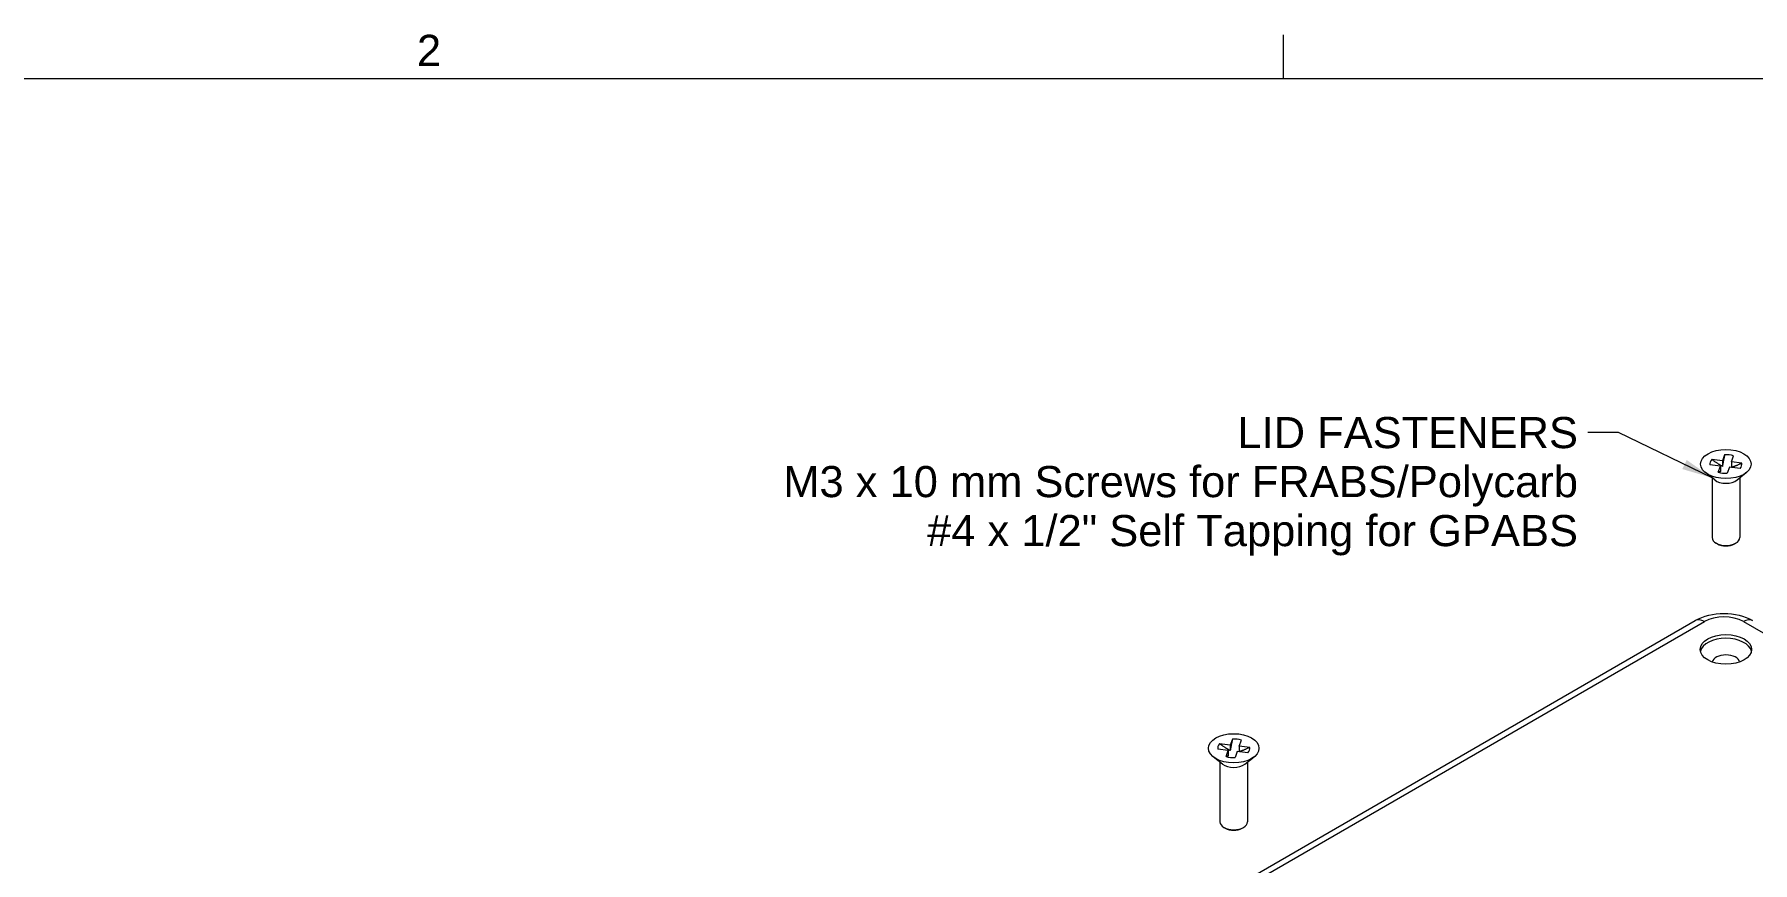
# Model space of a CAD drawing. Header units: millimetres. Extents: x 17 to 728, y 8 to 567.
# Drawn here: x 422.9 to 609.8, y 473.5 to 563.6 of the extents above; entities that cross this region are included whole.
import ezdxf

# ---------------------------------------------------------------- set-up
doc = ezdxf.new("R2010")
doc.units = ezdxf.units.MM
doc.header["$LTSCALE"] = 1.333333
for name, color, linetype, lineweight in [('Sketch Geometry (ANSI)', 7, 'Continuous', 9), ('Symbol (ANSI)', 7, 'Continuous', 9), ('Visible (ANSI)', 7, 'Continuous', 18), ('Visible Narrow (ANSI)', 7, 'Continuous', 9)]:
    doc.layers.add(name, color=color, linetype=linetype, lineweight=lineweight)
doc.styles.add('Note Text (ANSI)', font='ARIAL.TTF')
doc.dimstyles.new('Default - mm (ANSI)$7', dxfattribs={"dimscale": 1.333333, "dimtxt": 2.54, "dimasz": 2.5, "dimexe": 3.175, "dimexo": 1.6002, "dimgap": 0.8, "dimtad": 0, "dimtih": 1, "dimtoh": 1, "dimrnd": 1e-08, "dimzin": 4, "dimdsep": 46, "dimtxsty": 'Note Text (ANSI)', "dimcen": 0.09, "dimdle": 10, "dimclrd": 256, "dimclre": 256, "dimclrt": 256, "dimadec": 1, "dimazin": 0, "dimtfac": 1.2, "dimtofl": 0, "dimtmove": 0, "dimatfit": 3, "dimfxl": 0, "dimtolj": 1, "dimtzin": 0, "dimlwd": -1, "dimlwe": -1, "dimarcsym": 0})

# ---------------------------------------------------------------- blocks, each defined once
blk = doc.blocks.new('Borders Default Border')
at = {"layer": 'Sketch Geometry (ANSI)'}
blk.add_line((419.1, 419.1), (419.1, 422.66), dxfattribs=at)
at = {"layer": 'Sketch Geometry (ANSI)', "flags": 128}
blk.add_lwpolyline([(19.05, 12.7), (19.05, 419.1), (539.75, 419.1), (539.75, 12.7), (19.05, 12.7)], dxfattribs=at)
at = {"layer": 'Symbol (ANSI)', "insert": (348.37, 420.12), "char_height": 2.54, "attachment_point": 7, "style": 'Note Text (ANSI)'}
blk.add_mtext('2', dxfattribs=at)

msp = doc.modelspace()

# ---------------------------------------------------------------- linework, layer by layer
at = {"layer": 'Visible (ANSI)'}
for p, q in [((606.348, 516.627), (605.196, 516.766)), ((606.553, 517.192), (605.401, 517.331)), ((606.106, 515.961), (606.348, 516.627)), ((606.348, 516.627), (606.348, 516.03)), ((606.795, 517.857), (606.553, 517.192)), ((606.553, 517.192), (606.553, 516.595)), ((607.327, 516.508), (607.085, 515.843)), ((608.479, 516.369), (607.327, 516.508)), ((607.532, 517.073), (607.773, 517.738)), ((608.684, 516.934), (607.532, 517.073)), ((607.532, 517.073), (607.532, 516.483)), ((605.728, 515.115), (604.718, 515.914)), ((605.44, 515.343), (605.44, 508.848)), ((608.152, 515.115), (609.162, 515.914)), ((608.44, 515.343), (608.44, 508.848)), ((606.021, 508.154), (605.879, 508.236)), ((607.859, 508.154), (608.001, 508.236)), ((493.559, 436.279), (603.607, 499.815)), ((552.99, 486.267), (551.838, 486.406)), ((553.231, 486.932), (552.99, 486.267)), ((552.99, 486.267), (552.99, 485.671)), ((553.969, 486.148), (554.21, 486.813)), ((552.165, 484.19), (551.155, 484.989)), ((552.785, 485.702), (551.633, 485.841)), ((551.877, 484.418), (551.877, 477.923)), ((552.543, 485.037), (552.785, 485.702)), ((552.785, 485.702), (552.785, 485.105)), ((553.763, 485.583), (553.522, 484.918)), ((554.915, 485.444), (553.763, 485.583)), ((555.121, 486.009), (553.969, 486.148)), ((553.969, 486.148), (553.969, 485.558)), ((554.588, 484.19), (555.598, 484.989)), ((554.877, 484.418), (554.877, 477.923)), ((552.457, 477.229), (552.316, 477.311)), ((554.296, 477.229), (554.437, 477.311))]:
    msp.add_line(p, q, dxfattribs=at)
at = {"layer": 'Visible (ANSI)', "flags": 128}
for points in [[(606.553, 516.595), (606.53, 516.608), (606.505, 516.621), (606.48, 516.636), (606.453, 516.651), (606.426, 516.667), (606.397, 516.683), (606.366, 516.701), (606.334, 516.721), (606.301, 516.741), (606.265, 516.763), (606.228, 516.786), (606.188, 516.811), (606.146, 516.837), (606.101, 516.866), (606.053, 516.897), (606.001, 516.93), (605.946, 516.966), (605.887, 517.005), (605.822, 517.048), (605.753, 517.094), (605.677, 517.145), (605.594, 517.201), (605.502, 517.262), (605.401, 517.331)], [(606.795, 517.857), (606.774, 517.742), (606.754, 517.638), (606.737, 517.545), (606.721, 517.459), (606.706, 517.381), (606.693, 517.309), (606.68, 517.243), (606.669, 517.182), (606.658, 517.125), (606.648, 517.072), (606.639, 517.023), (606.63, 516.977), (606.621, 516.934), (606.614, 516.894), (606.606, 516.856), (606.599, 516.82), (606.592, 516.787), (606.586, 516.755), (606.58, 516.725), (606.574, 516.696), (606.569, 516.669), (606.563, 516.643), (606.558, 516.619), (606.553, 516.595)], [(608.684, 516.934), (608.585, 516.891), (608.496, 516.852), (608.415, 516.817), (608.34, 516.785), (608.272, 516.756), (608.209, 516.729), (608.15, 516.705), (608.095, 516.683), (608.045, 516.662), (607.997, 516.643), (607.953, 516.625), (607.911, 516.609), (607.871, 516.594), (607.834, 516.58), (607.799, 516.566), (607.765, 516.554), (607.733, 516.543), (607.703, 516.532), (607.674, 516.522), (607.647, 516.513), (607.62, 516.504), (607.595, 516.496), (607.571, 516.488), (607.547, 516.481)], [(606.348, 516.03), (606.343, 516.027), (606.338, 516.023), (606.333, 516.019), (606.327, 516.016), (606.321, 516.012), (606.315, 516.009), (606.309, 516.006), (606.302, 516.003), (606.295, 515.999), (606.288, 515.996), (606.28, 515.993), (606.271, 515.99), (606.262, 515.988), (606.253, 515.985), (606.243, 515.982), (606.232, 515.979), (606.221, 515.977), (606.208, 515.974), (606.195, 515.972), (606.18, 515.97), (606.164, 515.967), (606.147, 515.965), (606.128, 515.963), (606.106, 515.961)], [(603.607, 499.815), (603.951, 499.996), (604.314, 500.153), (604.692, 500.286), (605.082, 500.395), (605.483, 500.48), (605.894, 500.541), (606.31, 500.578), (606.728, 500.59), (607.146, 500.578), (607.562, 500.541), (607.973, 500.48), (608.374, 500.395), (608.764, 500.286), (609.142, 500.153), (609.505, 499.996), (609.849, 499.815)], [(552.99, 485.671), (552.966, 485.683), (552.942, 485.697), (552.916, 485.711), (552.89, 485.726), (552.862, 485.742), (552.833, 485.759), (552.803, 485.777), (552.771, 485.796), (552.737, 485.816), (552.702, 485.838), (552.664, 485.861), (552.624, 485.886), (552.582, 485.913), (552.537, 485.941), (552.489, 485.972), (552.438, 486.005), (552.383, 486.041), (552.323, 486.08), (552.259, 486.123), (552.189, 486.169), (552.113, 486.22), (552.03, 486.276), (551.939, 486.338), (551.838, 486.406)], [(553.231, 486.932), (553.21, 486.817), (553.191, 486.714), (553.174, 486.62), (553.158, 486.534), (553.143, 486.456), (553.13, 486.384), (553.117, 486.318), (553.106, 486.257), (553.095, 486.2), (553.085, 486.148), (553.075, 486.098), (553.066, 486.053), (553.058, 486.01), (553.05, 485.969), (553.043, 485.931), (553.036, 485.896), (553.029, 485.862), (553.023, 485.83), (553.017, 485.8), (553.011, 485.771), (553.005, 485.744), (553, 485.718), (552.995, 485.694), (552.99, 485.671)], [(552.785, 485.105), (552.78, 485.102), (552.775, 485.098), (552.769, 485.094), (552.764, 485.091), (552.758, 485.088), (552.752, 485.084), (552.745, 485.081), (552.739, 485.078), (552.732, 485.075), (552.724, 485.071), (552.716, 485.069), (552.708, 485.066), (552.699, 485.063), (552.69, 485.06), (552.68, 485.057), (552.669, 485.055), (552.657, 485.052), (552.645, 485.05), (552.631, 485.047), (552.617, 485.045), (552.601, 485.043), (552.583, 485.041), (552.564, 485.039), (552.543, 485.037)], [(555.121, 486.009), (555.022, 485.966), (554.933, 485.927), (554.852, 485.892), (554.777, 485.86), (554.708, 485.831), (554.645, 485.805), (554.587, 485.78), (554.532, 485.758), (554.481, 485.737), (554.434, 485.718), (554.389, 485.7), (554.347, 485.684), (554.308, 485.669), (554.271, 485.655), (554.235, 485.642), (554.202, 485.629), (554.17, 485.618), (554.14, 485.607), (554.111, 485.597), (554.083, 485.588), (554.057, 485.579), (554.032, 485.571), (554.007, 485.564), (553.984, 485.557)]]:
    msp.add_lwpolyline(points, dxfattribs=at)
at = {"layer": 'Visible (ANSI)'}
for centre, major_axis in [((606.94, 516.85), (-2.75, 0)), ((606.94, 496.682), (2.8, 0)), ((553.377, 485.925), (-2.75, 0))]:
    msp.add_ellipse(centre, major_axis=major_axis, ratio=0.5773503, dxfattribs=at)
for centre, major_axis, start_param, end_param in [((606.94, 516.85), (-1.75, 0), 5.7867231, 6.3662265), ((606.94, 516.85), (1.75, 0), 1.0743341, 1.6538375), ((606.94, 516.85), (1.75, 0), 5.7867231, 6.3662265), ((606.94, 515.625), (-1.5, 0), 0.6301372, 2.5114554), ((606.94, 516.85), (-1.75, 0), 1.0743341, 1.6538375), ((606.94, 508.848), (1.5, 0), 3.1415927, 6.2831853), ((606.94, 508.685), (1.3, 0), 3.9269908, 5.4977871), ((606.94, 496.274), (2.8, 0), 0.126607, 3.0149856), ((606.94, 495.213), (1.5, 0), 0.1168071, 3.0247855), ((553.377, 485.925), (-1.75, 0), 5.7867231, 6.3662265), ((553.377, 485.925), (1.75, 0), 1.0743341, 1.6538375), ((553.377, 485.925), (-1.75, 0), 1.0743341, 1.6538375), ((553.377, 485.925), (1.75, 0), 5.7867231, 6.3662265), ((553.377, 484.7), (-1.5, 0), 0.6301372, 2.5114554), ((553.377, 477.923), (1.5, 0), 3.1415927, 6.2831853), ((553.377, 477.76), (1.3, 0), 3.9269908, 5.4977871)]:
    msp.add_ellipse(centre, major_axis=major_axis, ratio=0.5773503, start_param=start_param, end_param=end_param, dxfattribs=at)
at = {"layer": 'Visible Narrow (ANSI)'}
for p, q in [((494.559, 436.18), (604.607, 499.716)), ((608.849, 499.716), (651.792, 474.923))]:
    msp.add_line(p, q, dxfattribs=at)
for centre, major_axis, ratio, start_param, end_param in [((604.607, 498.083), (-1, 1.732), 0.5773503, 5.4977871, 6.2831853), ((606.728, 498.49), (3, 0), 0.5775261, 0.7855505, 2.3560422), ((608.849, 498.083), (1, 1.732), 0.5773503, 0, 0.7853982)]:
    msp.add_ellipse(centre, major_axis=major_axis, ratio=ratio, start_param=start_param, end_param=end_param, dxfattribs=at)

# ---------------------------------------------------------------- block references
at = {"xscale": 1.333333333333333, "yscale": 1.333333333333333, "zscale": 1.333333333333333}
msp.add_blockref('Borders Default Border', (0, 0), dxfattribs=at)

# ---------------------------------------------------------------- texts
at = {"layer": 'Symbol (ANSI)', "color": 5, "true_color": 0x0000ff, "insert": (590.842, 521.963), "char_height": 3.38667, "width": 86.4994, "attachment_point": 3, "line_spacing_factor": 0.944221, "style": 'Note Text (ANSI)'}
msp.add_mtext('{LID FASTENERS\\PM3 x 10 mm Screws for FRABS/Polycarb\\P#4 x 1/2" Self Tapping for GPABS}', dxfattribs=at)

# ---------------------------------------------------------------- leaders
at = {"layer": 'Symbol (ANSI)', "annotation_type": 0, "has_hookline": 1, "hookline_direction": 1, "text_width": 85.951}
msp.add_leader([(605.44, 515.343), (595.242, 520.27), (591.909, 520.27)], dimstyle='Default - mm (ANSI)$7', override={"dimtad": 0}, dxfattribs=at)

doc.saveas('drawing.dxf')
